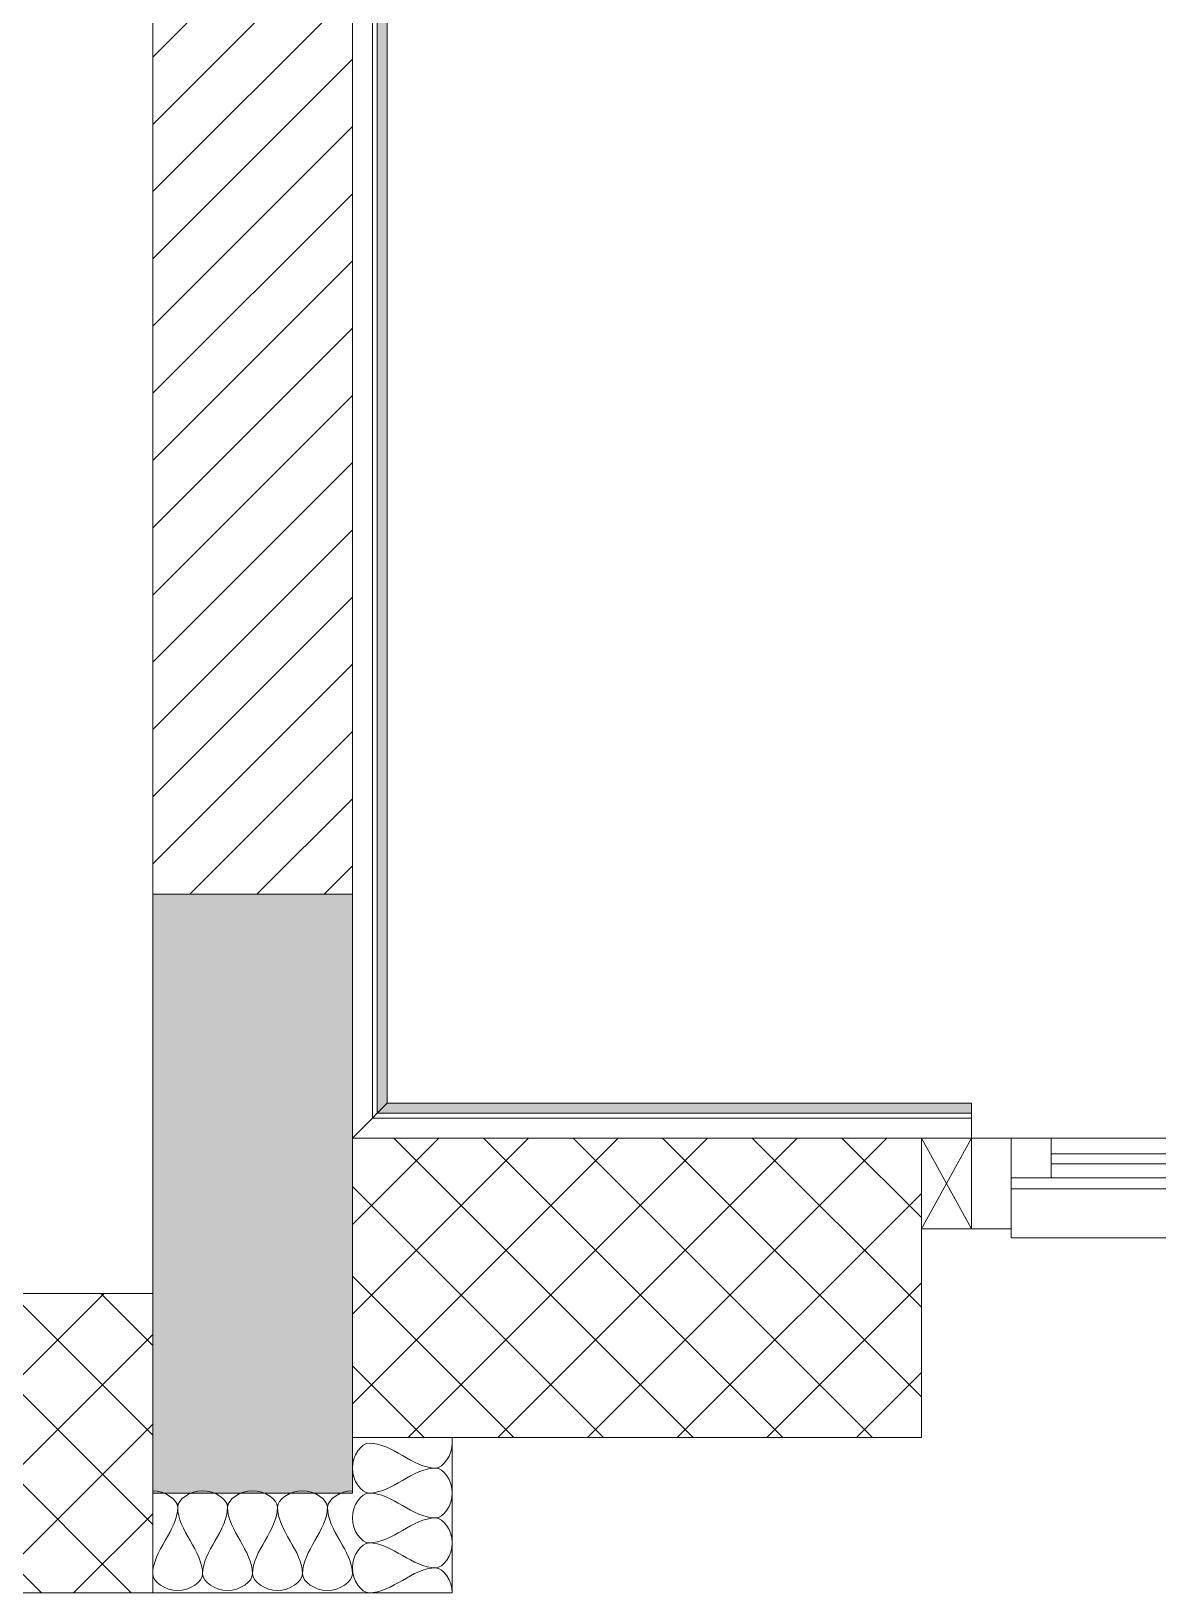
# Model space of a CAD drawing. Header units: millimetres. Extents: x -18512 to 101824, y -95768 to 52898.
# Drawn here: x 59786 to 60915, y -89132 to -87568 of the extents above; entities that cross this region are included whole.
import ezdxf

# ---------------------------------------------------------------- set-up
doc = ezdxf.new("R2010")
doc.units = ezdxf.units.MM
doc.header["$LTSCALE"] = 25
for name, color, linetype, lineweight in [('A-DETL-INSL', 8, 'Continuous', 9), ('A-GLAZ', 6, 'Continuous', 9), ('A-WOODEN DOOR FRAM', 9, 'Continuous', 9), ('I-FLR-TILE', 253, 'Continuous', 9), ('I-WALL', 2, 'Continuous', 9), ('S-COLS', 6, 'Continuous', 9)]:
    doc.layers.add(name, color=color, linetype=linetype, lineweight=lineweight)
doc.layers.add('AR WALL HATCH', color=8, linetype='Continuous')
doc.layers.add('HAT', color=8, linetype='Continuous')
pattern_1 = [(37.5, (59229.075, -128347.3092), (-0.16000313, 4.89413237), [0, -3.8608, 0, -4.318, 0, -4.1275]), (7.5, (59229.075, -128347.309), (4.4952328, 7.168251), [0, -2.0828, 0, -3.4798, 0, -1.3335]), (327.5, (59225.951, -128347.3092), (7.9099237, 0.01437185), [0, -1.27, 0, -4.572, 0, -5.969]), (317.5, (59225.951, -128347.309), (7.6355645, 2.2292932), [0, -0.635, 0, -2.9972, 0, -3.429])]
pattern_2 = [(45, (59229.075, -128347.31), (-44.90128, 44.90128), []), (135, (59229.075, -128347.31), (-44.90128, -44.90128), [])]

# ---------------------------------------------------------------- blocks, each defined once
blk = doc.blocks.new('Aluminum_Exterior_Window_-_1_wide_x_2_high_3888 - NAGA- GW01-9144455-FIRST FLOOR PLAN')
at = {"layer": 'A-GLAZ', "lineweight": 9}
for p, q in [((-1331.6, 72.8), (-1371.6, 72.8)), ((-1371.6, 72.8), (-1371.6, -18)), ((-1291.6, 72.8), (-1331.6, 72.8)), ((-1331.6, 72.8), (-1331.6, 32.8)), ((-1331.6, -18), (-1331.6, 72.8)), ((-1291.6, 32.8), (-1291.6, 72.8)), ((-851.6, 72.8), (-1291.6, 72.8)), ((-851.6, 72.8), (-851.6, 32.8)), ((-811.6, 72.8), (-851.6, 72.8)), ((-811.6, 32.8), (-811.6, 72.8)), ((-771.6, 72.8), (-811.6, 72.8)), ((-811.6, 72.8), (-811.6, -18)), ((-771.6, -18), (-771.6, 72.8)), ((-851.6, 57), (-1291.6, 57)), ((-1291.6, 57), (-1291.6, 47)), ((-1291.6, 47), (-851.6, 47)), ((-851.6, 47), (-851.6, 57)), ((-1331.6, 32.8), (-1291.6, 32.8)), ((-1291.6, 32.8), (-851.6, 32.8)), ((-851.6, 32.8), (-811.6, 32.8)), ((-811.6, 22), (-1331.6, 22)), ((-1371.6, -18), (-1331.6, -18)), ((-1331.6, -18), (-1331.6, -27.2)), ((-1331.6, -27.2), (-811.6, -27.2)), ((-811.6, -18), (-771.6, -18)), ((-811.6, -27.2), (-811.6, -18))]:
    blk.add_line(p, q, dxfattribs=at)

msp = doc.modelspace()

# ---------------------------------------------------------------- hatches: boundary and pattern name
at = {"layer": 'AR WALL HATCH', "lineweight": 5}
h = msp.add_hatch(dxfattribs=at)
h.set_pattern_fill('ANSI31', color=256, scale=15, style=0)
h.set_pattern_definition([(45, (59229.075, -128347.31), (-33.67596, 33.67596), [])])
h.paths.add_polyline_path([(60108.1, -85826.9), (60108.1, -88432.4), (59908.1, -88432.4), (59908.1, -85826.9)], flags=0)
h = msp.add_hatch(dxfattribs=at)
h.set_pattern_fill('ANSI37', color=256, scale=20, style=0)
h.set_pattern_definition(pattern_2)
h.paths.add_polyline_path([(60678.1, -88676.9), (60678.1, -88976.9), (60108.1, -88976.9), (60108.1, -88676.9)])
h.paths.add_polyline_path([(61378.1, -88976.9), (61378.1, -88676.9), (61528.1, -88676.9), (61528.1, -88836.9), (61818.1, -88836.9), (61818.1, -88976.9)])
h = msp.add_hatch(dxfattribs=at)
h.set_pattern_fill('ANSI37', color=256, scale=20, style=0)
h.set_pattern_definition(pattern_2)
h.paths.add_polyline_path([(55853.1, -89132.4), (55853.1, -88832.4), (59908.1, -88832.4), (59908.1, -89032.4), (59908.1, -89043.4), (59908.1, -89132.4)])
at = {"layer": 'HAT'}
h = msp.add_hatch(dxfattribs=at)
h.set_pattern_fill('AR-SAND', color=256, scale=0.1, style=0)
h.set_pattern_definition(pattern_1)
h.paths.add_polyline_path([(60133.1, -88651.9), (60133.1, -85851.9), (60143.1, -85861.9), (60143.1, -88641.9)])
h = msp.add_hatch(dxfattribs=at)
h.set_pattern_fill('AR-SAND', color=256, scale=0.1, style=0)
h.set_pattern_definition(pattern_1)
h.paths.add_polyline_path([(60728.1, -88651.9), (60133.1, -88651.9), (60143.1, -88641.9), (60728.1, -88641.9)])
at = {"layer": 'S-COLS', "lineweight": 5}
msp.add_hatch(color=252, dxfattribs=at).paths.add_polyline_path([(60108.1, -88432.4), (60108.1, -89032.4), (59908.1, -89032.4), (59908.1, -88432.4)], flags=0)

# ---------------------------------------------------------------- linework, layer by layer
at = {"layer": 'A-DETL-INSL', "color": 1}
msp.add_lwpolyline([(59908.1, -89132.4), (60208.1, -89132.4), (60208.1, -88976.9)], dxfattribs=at)
at = {"layer": 'A-DETL-INSL'}
for points in [[(60124.8, -89032.4), (60117, -89032.4), (60099.3, -89007.4), (60117, -88982.4), (60124.8, -88982.4)], [(60124.8, -88982.4), (60147.7, -88982.4), (60168.6, -89007.4), (60191.5, -89007.4)], [(60191.5, -89007.4), (60199.3, -89007.4), (60208.1, -88994.1), (60208.1, -88982.4)], [(60191.5, -89007.4), (60168.6, -89007.4), (60147.7, -89032.4), (60124.8, -89032.4)], [(60191.5, -89057.4), (60199.3, -89057.4), (60217, -89032.4), (60199.3, -89007.4), (60191.5, -89007.4)], [(59933.1, -89046.7), (59933.1, -89038.9), (59919.9, -89030.1), (59908.1, -89030.1)], [(59983.1, -89046.7), (59983.1, -89038.9), (59958.1, -89021.3), (59933.1, -89038.9), (59933.1, -89046.7)], [(60033.1, -89046.7), (60033.1, -89038.9), (60008.1, -89021.3), (59983.1, -89038.9), (59983.1, -89046.7)], [(60083.1, -89046.7), (60083.1, -89038.9), (60058.1, -89021.3), (60033.1, -89038.9), (60033.1, -89046.7)], [(60108.1, -89030.1), (60096.4, -89030.1), (60083.1, -89038.9), (60083.1, -89046.7)], [(60124.8, -89082.4), (60117, -89082.4), (60099.3, -89057.4), (60117, -89032.4), (60124.8, -89032.4)], [(60124.8, -89032.4), (60147.7, -89032.4), (60168.6, -89057.4), (60191.5, -89057.4)], [(59908.1, -89113.4), (59908.1, -89090.5), (59933.1, -89069.7), (59933.1, -89046.7)], [(59933.1, -89046.7), (59933.1, -89069.7), (59958.1, -89090.5), (59958.1, -89113.4)], [(59958.1, -89113.4), (59958.1, -89090.5), (59983.1, -89069.7), (59983.1, -89046.7)], [(59983.1, -89046.7), (59983.1, -89069.7), (60008.1, -89090.5), (60008.1, -89113.4)], [(60008.1, -89113.4), (60008.1, -89090.5), (60033.1, -89069.7), (60033.1, -89046.7)], [(60033.1, -89046.7), (60033.1, -89069.7), (60058.1, -89090.5), (60058.1, -89113.4)], [(60058.1, -89113.4), (60058.1, -89090.5), (60083.1, -89069.7), (60083.1, -89046.7)], [(60083.1, -89046.7), (60083.1, -89069.7), (60108.1, -89090.5), (60108.1, -89113.4)], [(60191.5, -89057.4), (60168.6, -89057.4), (60147.7, -89082.4), (60124.8, -89082.4)], [(60191.5, -89107.4), (60199.3, -89107.4), (60217, -89082.4), (60199.3, -89057.4), (60191.5, -89057.4)], [(60124.8, -89132.4), (60117, -89132.4), (60099.3, -89107.4), (60117, -89082.4), (60124.8, -89082.4)], [(60124.8, -89082.4), (60147.7, -89082.4), (60168.6, -89107.4), (60191.5, -89107.4)], [(60191.5, -89107.4), (60168.6, -89107.4), (60147.7, -89132.4), (60124.8, -89132.4)], [(60208.1, -89132.4), (60208.1, -89120.6), (60199.3, -89107.4), (60191.5, -89107.4)], [(59958.1, -89113.4), (59958.1, -89121.3), (59933.1, -89138.9), (59908.1, -89121.3), (59908.1, -89113.4)], [(60008.1, -89113.4), (60008.1, -89121.3), (59983.1, -89138.9), (59958.1, -89121.3), (59958.1, -89113.4)], [(60058.1, -89113.4), (60058.1, -89121.3), (60033.1, -89138.9), (60008.1, -89121.3), (60008.1, -89113.4)], [(60108.1, -89113.4), (60108.1, -89121.3), (60083.1, -89138.9), (60058.1, -89121.3), (60058.1, -89113.4)]]:
    msp.add_open_spline(points, degree=3, dxfattribs=at)
at = {"layer": 'A-WOODEN DOOR FRAM'}
msp.add_lwpolyline([(60728.1, -88767.7), (60678.1, -88767.7), (60678.1, -88676.9), (60728.1, -88676.9)], close=True, dxfattribs=at)
for points in [[(60678.1, -88767.7), (60728.1, -88676.9)], [(60678.1, -88676.9), (60728.1, -88767.7)]]:
    msp.add_lwpolyline(points, dxfattribs=at)
at = {"layer": 'I-FLR-TILE', "lineweight": 13}
for points in [[(60108.1, -88676.9), (60108.1, -85826.9), (60128.1, -85846.9), (60128.1, -88656.9)], [(60128.1, -88656.9), (60128.1, -85846.9), (60133.1, -85851.9), (60133.1, -88651.9)], [(60133.1, -88651.9), (60133.1, -85851.9), (60143.1, -85861.9), (60143.1, -88641.9)], [(60728.1, -88651.9), (60133.1, -88651.9), (60143.1, -88641.9), (60728.1, -88641.9)], [(60728.1, -88676.9), (60108.1, -88676.9), (60128.1, -88656.9), (60728.1, -88656.9)], [(60728.1, -88656.9), (60128.1, -88656.9), (60133.1, -88651.9), (60728.1, -88651.9)]]:
    msp.add_lwpolyline(points, close=True, dxfattribs=at)
at = {"layer": 'I-WALL'}
for p, q in [((59908.1, -88812.4), (59908.1, -85726.9)), ((60108.1, -88676.9), (60108.1, -85826.9)), ((60108.1, -88432.4), (59908.1, -88432.4)), ((60108.1, -88676.9), (60678.1, -88676.9)), ((60678.1, -88676.9), (60678.1, -88976.9)), ((60108.1, -88812.4), (60108.1, -89032.4)), ((55853.1, -88832.4), (59908.1, -88832.4)), ((59908.1, -88832.4), (59908.1, -89132.4)), ((60678.1, -88976.9), (60108.1, -88976.9)), ((59908.1, -89032.4), (60108.1, -89032.4))]:
    msp.add_line(p, q, dxfattribs=at)
msp.add_lwpolyline([(59908.1, -89132.4), (55853.1, -89132.4)], dxfattribs=at)
at = {"layer": 'S-COLS', "color": 8}
for p, q in [((59908.1, -88432.4), (59908.1, -89032.4)), ((59908.1, -88432.4), (60108.1, -88432.4)), ((60108.1, -88432.4), (60108.1, -89032.4)), ((60108.1, -89032.4), (59908.1, -89032.4))]:
    msp.add_line(p, q, dxfattribs=at)

# ---------------------------------------------------------------- block references
at = {"layer": 'A-GLAZ', "xscale": -1}
msp.add_blockref('Aluminum_Exterior_Window_-_1_wide_x_2_high_3888 - NAGA- GW01-9144455-FIRST FLOOR PLAN', (59956.5, -88749.6), dxfattribs=at)

doc.saveas('drawing.dxf')
